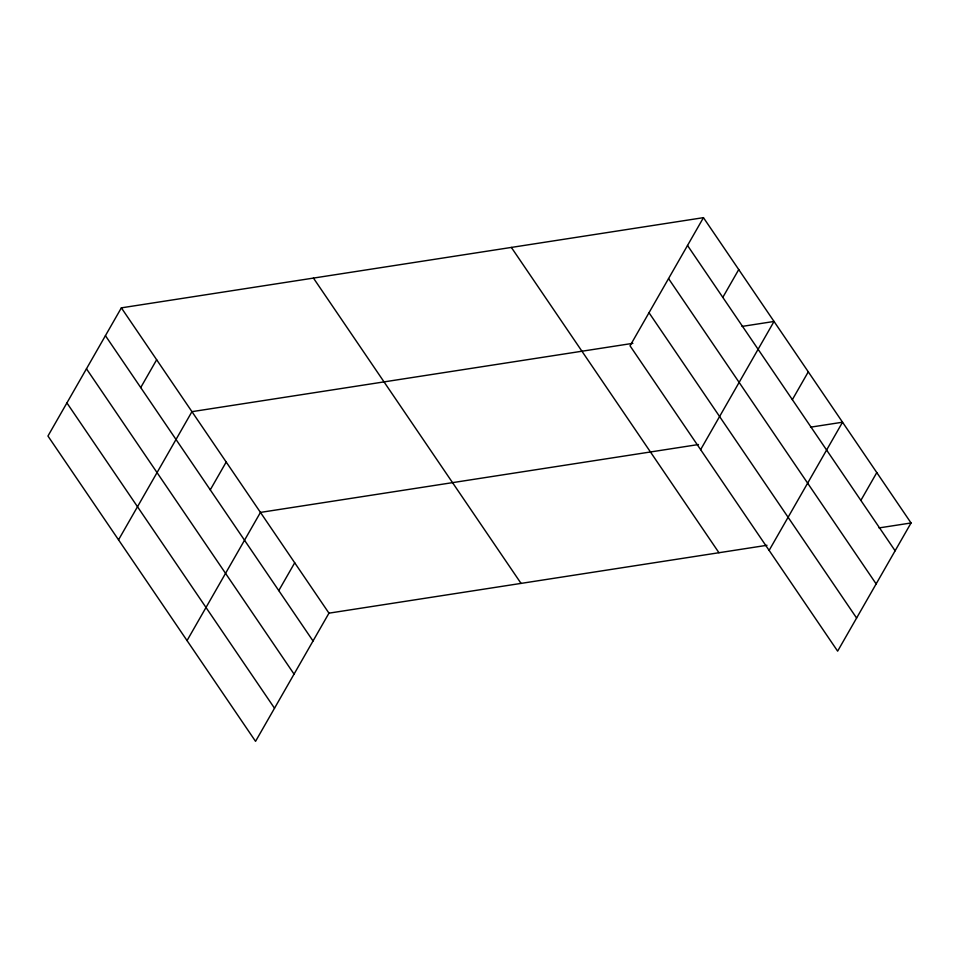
<?xml version="1.0" encoding="UTF-8"?>
<svg xmlns="http://www.w3.org/2000/svg" width="959" height="959" viewBox="0 0 959 959"><rect width="100%" height="100%" fill="white"/><g stroke="black" fill="none" stroke-linecap="round" stroke-linejoin="round"><path stroke-width="1.44" d="M703.45 217.657L630.039 345.839L837.639 651.149L911.05 522.967L703.45 217.657L121.361 307.851L47.95 436.033L255.55 741.343L328.961 613.161L766.984 545.287M140.721 387.58L156.653 359.757M118.532 539.845L191.944 411.663L632.88 343.334M210.261 489.857L226.204 462.034M187.041 640.6L260.452 512.406L698.476 444.532M278.769 590.612L294.713 562.789M722.81 297.374L738.742 269.551M700.621 449.639L774.033 321.457L742.026 326.42M792.35 399.663L808.293 371.828M769.13 550.394L842.541 422.212L810.523 427.175M860.858 500.406L876.802 472.583M879.031 527.918L911.05 522.967M687.519 245.48L895.119 550.79M668.555 278.601L876.142 583.899M649.003 312.718L856.603 618.028M511.363 247.422L718.962 552.732M313.449 278.086L521.049 583.396M121.361 307.851L328.961 613.161M105.43 335.674L313.03 640.984M86.466 368.795L294.053 674.105M66.914 402.924L274.514 708.233"/></g></svg>
